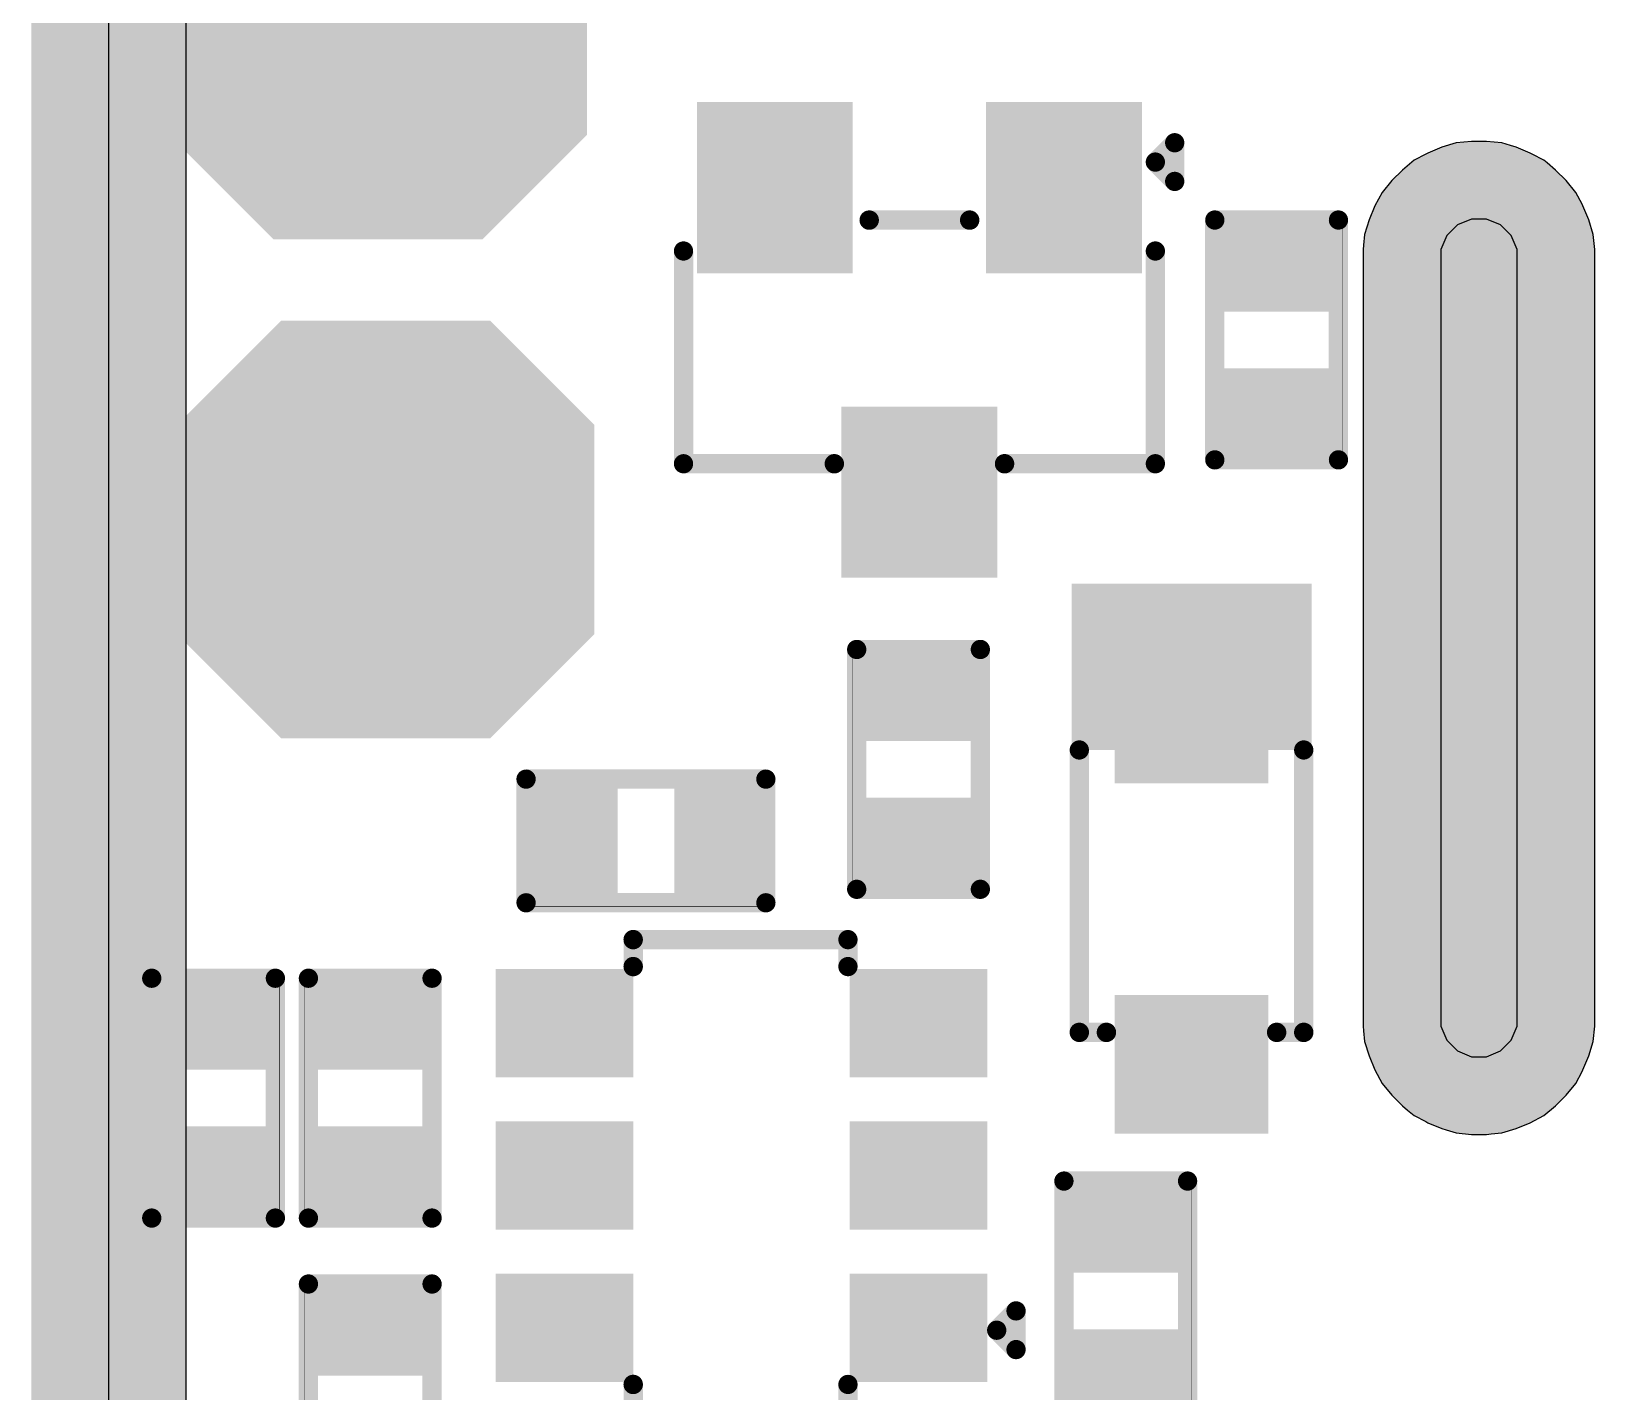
# Model space of a CAD drawing. Header units: inches. Extents: x -5 to 5450, y -4 to 5452.
# Drawn here: x 75.07 to 85.34, y 15.29 to 24.22 of the extents above; entities that cross this region are included whole.
import ezdxf

# ---------------------------------------------------------------- set-up
doc = ezdxf.new("R2010")
doc.units = ezdxf.units.IN
for name, color, linetype in [('Board_outline', 216, 'Continuous'), ('Bottom Layer', 5, 'Continuous'), ('Bottom Solder', 6, 'Continuous'), ('Dimensions', 6, 'Continuous'), ('Ground', 76, 'Continuous'), ('Multi-Layer', 9, 'Continuous'), ('Pad Holes', 156, 'Continuous'), ('Power', 16, 'Continuous'), ('Top Layer', 1, 'Continuous'), ('Top Overlay', 2, 'Continuous'), ('Top Paste', 8, 'Continuous'), ('Top Solder', 216, 'Continuous')]:
    doc.layers.add(name, color=color, linetype=linetype)

# ---------------------------------------------------------------- blocks, each defined once
blk = doc.blocks.new('R___0402_52')
at = {"layer": 'Top Layer'}
for points in [[(-0.699, -0.318), (-0.699, 0.318), (-0.241, 0.318), (-0.241, -0.318)], [(0.241, -0.318), (0.241, 0.318), (0.699, 0.318), (0.699, -0.318)]]:
    blk.add_hatch(color=1, dxfattribs=at).paths.add_polyline_path(points)
at = {"layer": 'Top Paste'}
for points in [[(-0.699, -0.318), (-0.699, 0.318), (-0.241, 0.318), (-0.241, -0.318)], [(0.241, -0.318), (0.241, 0.318), (0.699, 0.318), (0.699, -0.318)]]:
    blk.add_hatch(color=8, dxfattribs=at).paths.add_polyline_path(points)
at = {"layer": 'Top Solder'}
for points in [[(-0.754, -0.373), (-0.754, 0.373), (-0.186, 0.373), (-0.186, -0.373)], [(0.186, -0.373), (0.186, 0.373), (0.754, 0.373), (0.754, -0.373)]]:
    blk.add_hatch(color=216, dxfattribs=at).paths.add_polyline_path(points)
at = {"layer": 'Top Overlay'}
for points, const_width in [([(-0.787, 0.406), (0.787, 0.406)], 0.127), ([(-0.787, 0.406), (-0.787, -0.406)], 0.127), ([(0.787, 0.406), (0.787, -0.406)], 0.127), ([(-0.787, -0.406), (0.787, -0.406)], 0.127), ([(-0.813, -0.432), (0.813, -0.432)], 0.00323)]:
    blk.add_lwpolyline(points, dxfattribs=dict(at, const_width=const_width))
for points, const_width in [([(-0.819, 0.406, 1), (-0.756, 0.406, 1)], 0.0635), ([(-0.819, 0.406, 1), (-0.756, 0.406, 1)], 0.0635), ([(0.756, 0.406, 1), (0.819, 0.406, 1)], 0.0635), ([(0.756, 0.406, 1), (0.819, 0.406, 1)], 0.0635), ([(-0.819, -0.406, 1), (-0.756, -0.406, 1)], 0.0635), ([(-0.819, -0.406, 1), (-0.756, -0.406, 1)], 0.0635), ([(0.756, -0.406, 1), (0.819, -0.406, 1)], 0.0635), ([(0.756, -0.406, 1), (0.819, -0.406, 1)], 0.0635), ([(-0.814, -0.432, 1), (-0.812, -0.432, 1)], 0.00161), ([(0.812, -0.432, 1), (0.814, -0.432, 1)], 0.00161)]:
    blk.add_lwpolyline(points, format="xyb", close=True, dxfattribs=dict(at, const_width=const_width))
blk = doc.blocks.new('R___0402_58')
at = {"layer": 'Top Layer'}
for points in [[(-0.699, -0.318), (-0.699, 0.318), (-0.241, 0.318), (-0.241, -0.318)], [(0.241, -0.318), (0.241, 0.318), (0.699, 0.318), (0.699, -0.318)]]:
    blk.add_hatch(color=1, dxfattribs=at).paths.add_polyline_path(points)
at = {"layer": 'Top Paste'}
for points in [[(-0.699, -0.318), (-0.699, 0.318), (-0.241, 0.318), (-0.241, -0.318)], [(0.241, -0.318), (0.241, 0.318), (0.699, 0.318), (0.699, -0.318)]]:
    blk.add_hatch(color=8, dxfattribs=at).paths.add_polyline_path(points)
at = {"layer": 'Top Solder'}
for points in [[(-0.754, -0.373), (-0.754, 0.373), (-0.186, 0.373), (-0.186, -0.373)], [(0.186, -0.373), (0.186, 0.373), (0.754, 0.373), (0.754, -0.373)]]:
    blk.add_hatch(color=216, dxfattribs=at).paths.add_polyline_path(points)
at = {"layer": 'Top Overlay'}
for points, const_width in [([(-0.787, 0.406), (0.787, 0.406)], 0.127), ([(-0.787, 0.406), (-0.787, -0.406)], 0.127), ([(0.787, 0.406), (0.787, -0.406)], 0.127), ([(-0.787, -0.406), (0.787, -0.406)], 0.127), ([(-0.813, -0.432), (0.813, -0.432)], 0.00323)]:
    blk.add_lwpolyline(points, dxfattribs=dict(at, const_width=const_width))
for points, const_width in [([(-0.819, 0.406, 1), (-0.756, 0.406, 1)], 0.0635), ([(-0.819, 0.406, 1), (-0.756, 0.406, 1)], 0.0635), ([(0.756, 0.406, 1), (0.819, 0.406, 1)], 0.0635), ([(0.756, 0.406, 1), (0.819, 0.406, 1)], 0.0635), ([(-0.819, -0.406, 1), (-0.756, -0.406, 1)], 0.0635), ([(-0.819, -0.406, 1), (-0.756, -0.406, 1)], 0.0635), ([(0.756, -0.406, 1), (0.819, -0.406, 1)], 0.0635), ([(0.756, -0.406, 1), (0.819, -0.406, 1)], 0.0635), ([(-0.814, -0.432, 1), (-0.812, -0.432, 1)], 0.00161), ([(0.812, -0.432, 1), (0.814, -0.432, 1)], 0.00161)]:
    blk.add_lwpolyline(points, format="xyb", close=True, dxfattribs=dict(at, const_width=const_width))
blk = doc.blocks.new('R___0402_59')
at = {"layer": 'Top Layer'}
for points in [[(-0.699, -0.318), (-0.699, 0.318), (-0.241, 0.318), (-0.241, -0.318)], [(0.241, -0.318), (0.241, 0.318), (0.699, 0.318), (0.699, -0.318)]]:
    blk.add_hatch(color=1, dxfattribs=at).paths.add_polyline_path(points)
at = {"layer": 'Top Paste'}
for points in [[(-0.699, -0.318), (-0.699, 0.318), (-0.241, 0.318), (-0.241, -0.318)], [(0.241, -0.318), (0.241, 0.318), (0.699, 0.318), (0.699, -0.318)]]:
    blk.add_hatch(color=8, dxfattribs=at).paths.add_polyline_path(points)
at = {"layer": 'Top Solder'}
for points in [[(-0.754, -0.373), (-0.754, 0.373), (-0.186, 0.373), (-0.186, -0.373)], [(0.186, -0.373), (0.186, 0.373), (0.754, 0.373), (0.754, -0.373)]]:
    blk.add_hatch(color=216, dxfattribs=at).paths.add_polyline_path(points)
at = {"layer": 'Top Overlay'}
for points, const_width in [([(-0.787, 0.406), (0.787, 0.406)], 0.127), ([(-0.787, 0.406), (-0.787, -0.406)], 0.127), ([(0.787, 0.406), (0.787, -0.406)], 0.127), ([(-0.787, -0.406), (0.787, -0.406)], 0.127), ([(-0.813, -0.432), (0.813, -0.432)], 0.00323)]:
    blk.add_lwpolyline(points, dxfattribs=dict(at, const_width=const_width))
for points, const_width in [([(-0.819, 0.406, 1), (-0.756, 0.406, 1)], 0.0635), ([(-0.819, 0.406, 1), (-0.756, 0.406, 1)], 0.0635), ([(0.756, 0.406, 1), (0.819, 0.406, 1)], 0.0635), ([(0.756, 0.406, 1), (0.819, 0.406, 1)], 0.0635), ([(-0.819, -0.406, 1), (-0.756, -0.406, 1)], 0.0635), ([(-0.819, -0.406, 1), (-0.756, -0.406, 1)], 0.0635), ([(0.756, -0.406, 1), (0.819, -0.406, 1)], 0.0635), ([(0.756, -0.406, 1), (0.819, -0.406, 1)], 0.0635), ([(-0.814, -0.432, 1), (-0.812, -0.432, 1)], 0.00161), ([(0.812, -0.432, 1), (0.814, -0.432, 1)], 0.00161)]:
    blk.add_lwpolyline(points, format="xyb", close=True, dxfattribs=dict(at, const_width=const_width))
blk = doc.blocks.new('R___0402_61')
at = {"layer": 'Top Layer'}
for points in [[(-0.699, -0.318), (-0.699, 0.317), (-0.241, 0.317), (-0.241, -0.318)], [(0.241, -0.318), (0.241, 0.317), (0.699, 0.317), (0.699, -0.318)]]:
    blk.add_hatch(color=1, dxfattribs=at).paths.add_polyline_path(points)
at = {"layer": 'Top Paste'}
for points in [[(-0.699, -0.318), (-0.699, 0.317), (-0.241, 0.317), (-0.241, -0.318)], [(0.241, -0.318), (0.241, 0.317), (0.699, 0.317), (0.699, -0.318)]]:
    blk.add_hatch(color=8, dxfattribs=at).paths.add_polyline_path(points)
at = {"layer": 'Top Solder'}
for points in [[(-0.754, -0.373), (-0.754, 0.373), (-0.186, 0.373), (-0.186, -0.373)], [(0.186, -0.373), (0.186, 0.373), (0.754, 0.373), (0.754, -0.373)]]:
    blk.add_hatch(color=216, dxfattribs=at).paths.add_polyline_path(points)
at = {"layer": 'Top Overlay'}
for points, const_width in [([(0.787, 0.406), (-0.787, 0.406)], 0.127), ([(-0.787, -0.406), (-0.787, 0.406)], 0.127), ([(0.787, -0.406), (0.787, 0.406)], 0.127), ([(0.787, -0.406), (-0.787, -0.406)], 0.127), ([(0.813, -0.432), (-0.813, -0.432)], 0.00323)]:
    blk.add_lwpolyline(points, dxfattribs=dict(at, const_width=const_width))
for points, const_width in [([(-0.819, 0.406, 1), (-0.756, 0.406, 1)], 0.0635), ([(-0.819, 0.406, 1), (-0.756, 0.406, 1)], 0.0635), ([(0.756, 0.406, 1), (0.819, 0.406, 1)], 0.0635), ([(0.756, 0.406, 1), (0.819, 0.406, 1)], 0.0635), ([(-0.819, -0.406, 1), (-0.756, -0.406, 1)], 0.0635), ([(-0.819, -0.406, 1), (-0.756, -0.406, 1)], 0.0635), ([(0.756, -0.406, 1), (0.819, -0.406, 1)], 0.0635), ([(0.756, -0.406, 1), (0.819, -0.406, 1)], 0.0635), ([(-0.814, -0.432, 1), (-0.812, -0.432, 1)], 0.00161), ([(0.812, -0.432, 1), (0.814, -0.432, 1)], 0.00161)]:
    blk.add_lwpolyline(points, format="xyb", close=True, dxfattribs=dict(at, const_width=const_width))
blk = doc.blocks.new('R___0402_63')
at = {"layer": 'Top Layer'}
for points in [[(-0.699, -0.318), (-0.699, 0.317), (-0.241, 0.317), (-0.241, -0.318)], [(0.241, -0.318), (0.241, 0.317), (0.699, 0.317), (0.699, -0.318)]]:
    blk.add_hatch(color=1, dxfattribs=at).paths.add_polyline_path(points)
at = {"layer": 'Top Paste'}
for points in [[(-0.699, -0.318), (-0.699, 0.317), (-0.241, 0.317), (-0.241, -0.318)], [(0.241, -0.318), (0.241, 0.317), (0.699, 0.317), (0.699, -0.318)]]:
    blk.add_hatch(color=8, dxfattribs=at).paths.add_polyline_path(points)
at = {"layer": 'Top Solder'}
for points in [[(-0.754, -0.373), (-0.754, 0.373), (-0.186, 0.373), (-0.186, -0.373)], [(0.186, -0.373), (0.186, 0.373), (0.754, 0.373), (0.754, -0.373)]]:
    blk.add_hatch(color=216, dxfattribs=at).paths.add_polyline_path(points)
at = {"layer": 'Top Overlay'}
for points, const_width in [([(0.787, 0.406), (-0.787, 0.406)], 0.127), ([(-0.787, -0.406), (-0.787, 0.406)], 0.127), ([(0.787, -0.406), (0.787, 0.406)], 0.127), ([(0.787, -0.406), (-0.787, -0.406)], 0.127), ([(0.813, -0.432), (-0.813, -0.432)], 0.00323)]:
    blk.add_lwpolyline(points, dxfattribs=dict(at, const_width=const_width))
for points, const_width in [([(-0.819, 0.406, 1), (-0.756, 0.406, 1)], 0.0635), ([(-0.819, 0.406, 1), (-0.756, 0.406, 1)], 0.0635), ([(0.756, 0.406, 1), (0.819, 0.406, 1)], 0.0635), ([(0.756, 0.406, 1), (0.819, 0.406, 1)], 0.0635), ([(-0.819, -0.406, 1), (-0.756, -0.406, 1)], 0.0635), ([(-0.819, -0.406, 1), (-0.756, -0.406, 1)], 0.0635), ([(0.756, -0.406, 1), (0.819, -0.406, 1)], 0.0635), ([(0.756, -0.406, 1), (0.819, -0.406, 1)], 0.0635), ([(-0.814, -0.432, 1), (-0.812, -0.432, 1)], 0.00161), ([(0.812, -0.432, 1), (0.814, -0.432, 1)], 0.00161)]:
    blk.add_lwpolyline(points, format="xyb", close=True, dxfattribs=dict(at, const_width=const_width))
blk = doc.blocks.new('R___0402_64')
at = {"layer": 'Top Layer'}
for points in [[(-0.699, -0.318), (-0.699, 0.318), (-0.241, 0.318), (-0.241, -0.318)], [(0.241, -0.318), (0.241, 0.318), (0.699, 0.318), (0.699, -0.318)]]:
    blk.add_hatch(color=1, dxfattribs=at).paths.add_polyline_path(points)
at = {"layer": 'Top Paste'}
for points in [[(-0.699, -0.318), (-0.699, 0.318), (-0.241, 0.318), (-0.241, -0.318)], [(0.241, -0.318), (0.241, 0.318), (0.699, 0.318), (0.699, -0.318)]]:
    blk.add_hatch(color=8, dxfattribs=at).paths.add_polyline_path(points)
at = {"layer": 'Top Solder'}
for points in [[(-0.754, -0.373), (-0.754, 0.373), (-0.186, 0.373), (-0.186, -0.373)], [(0.186, -0.373), (0.186, 0.373), (0.754, 0.373), (0.754, -0.373)]]:
    blk.add_hatch(color=216, dxfattribs=at).paths.add_polyline_path(points)
at = {"layer": 'Top Overlay'}
for points, const_width in [([(-0.787, 0.406), (0.787, 0.406)], 0.127), ([(-0.787, -0.406), (-0.787, 0.406)], 0.127), ([(0.787, -0.406), (0.787, 0.406)], 0.127), ([(-0.787, -0.406), (0.787, -0.406)], 0.127), ([(-0.813, -0.432), (0.813, -0.432)], 0.00323)]:
    blk.add_lwpolyline(points, dxfattribs=dict(at, const_width=const_width))
for points, const_width in [([(-0.819, 0.406, 1), (-0.756, 0.406, 1)], 0.0635), ([(-0.819, 0.406, 1), (-0.756, 0.406, 1)], 0.0635), ([(0.756, 0.406, 1), (0.819, 0.406, 1)], 0.0635), ([(0.756, 0.406, 1), (0.819, 0.406, 1)], 0.0635), ([(-0.819, -0.406, 1), (-0.756, -0.406, 1)], 0.0635), ([(-0.819, -0.406, 1), (-0.756, -0.406, 1)], 0.0635), ([(0.756, -0.406, 1), (0.819, -0.406, 1)], 0.0635), ([(0.756, -0.406, 1), (0.819, -0.406, 1)], 0.0635), ([(-0.814, -0.432, 1), (-0.812, -0.432, 1)], 0.00161), ([(0.812, -0.432, 1), (0.814, -0.432, 1)], 0.00161)]:
    blk.add_lwpolyline(points, format="xyb", close=True, dxfattribs=dict(at, const_width=const_width))
blk = doc.blocks.new('R___0402_83')
at = {"layer": 'Top Layer'}
for points in [[(-0.699, -0.318), (-0.699, 0.317), (-0.241, 0.317), (-0.241, -0.318)], [(0.241, -0.318), (0.241, 0.317), (0.699, 0.317), (0.699, -0.318)]]:
    blk.add_hatch(color=1, dxfattribs=at).paths.add_polyline_path(points)
at = {"layer": 'Top Paste'}
for points in [[(-0.699, -0.318), (-0.699, 0.317), (-0.241, 0.317), (-0.241, -0.318)], [(0.241, -0.318), (0.241, 0.317), (0.699, 0.317), (0.699, -0.318)]]:
    blk.add_hatch(color=8, dxfattribs=at).paths.add_polyline_path(points)
at = {"layer": 'Top Solder'}
for points in [[(-0.754, -0.373), (-0.754, 0.373), (-0.186, 0.373), (-0.186, -0.373)], [(0.186, -0.373), (0.186, 0.373), (0.754, 0.373), (0.754, -0.373)]]:
    blk.add_hatch(color=216, dxfattribs=at).paths.add_polyline_path(points)
at = {"layer": 'Top Overlay'}
for points, const_width in [([(0.787, 0.406), (-0.787, 0.406)], 0.127), ([(-0.787, -0.406), (-0.787, 0.406)], 0.127), ([(0.787, -0.406), (0.787, 0.406)], 0.127), ([(0.787, -0.406), (-0.787, -0.406)], 0.127), ([(0.813, -0.432), (-0.813, -0.432)], 0.00323)]:
    blk.add_lwpolyline(points, dxfattribs=dict(at, const_width=const_width))
for points, const_width in [([(-0.819, 0.406, 1), (-0.756, 0.406, 1)], 0.0635), ([(-0.819, 0.406, 1), (-0.756, 0.406, 1)], 0.0635), ([(0.756, 0.406, 1), (0.819, 0.406, 1)], 0.0635), ([(0.756, 0.406, 1), (0.819, 0.406, 1)], 0.0635), ([(-0.819, -0.406, 1), (-0.756, -0.406, 1)], 0.0635), ([(-0.819, -0.406, 1), (-0.756, -0.406, 1)], 0.0635), ([(0.756, -0.406, 1), (0.819, -0.406, 1)], 0.0635), ([(0.756, -0.406, 1), (0.819, -0.406, 1)], 0.0635), ([(-0.814, -0.432, 1), (-0.812, -0.432, 1)], 0.00161), ([(0.812, -0.432, 1), (0.814, -0.432, 1)], 0.00161)]:
    blk.add_lwpolyline(points, format="xyb", close=True, dxfattribs=dict(at, const_width=const_width))
blk = doc.blocks.new('SOT_23_94')
at = {"layer": 'Top Layer'}
for points in [[(-0.41, 1.46), (0.41, 1.46), (0.41, 0.54), (-0.41, 0.54)], [(-1.36, -0.54), (-0.54, -0.54), (-0.54, -1.46), (-1.36, -1.46)], [(0.54, -0.54), (1.36, -0.54), (1.36, -1.46), (0.54, -1.46)]]:
    blk.add_hatch(color=1, dxfattribs=at).paths.add_polyline_path(points)
at = {"layer": 'Top Paste'}
for points in [[(-0.41, 1.46), (0.41, 1.46), (0.41, 0.54), (-0.41, 0.54)], [(-1.36, -0.54), (-0.54, -0.54), (-0.54, -1.46), (-1.36, -1.46)], [(0.54, -0.54), (1.36, -0.54), (1.36, -1.46), (0.54, -1.46)]]:
    blk.add_hatch(color=8, dxfattribs=at).paths.add_polyline_path(points)
at = {"layer": 'Top Solder'}
for points in [[(-0.512, 1.562), (0.512, 1.562), (0.512, 0.438), (-0.512, 0.438)], [(-1.462, -0.438), (-0.438, -0.438), (-0.438, -1.562), (-1.462, -1.562)], [(0.438, -0.438), (1.462, -0.438), (1.462, -1.562), (0.438, -1.562)]]:
    blk.add_hatch(color=216, dxfattribs=at).paths.add_polyline_path(points)
at = {"layer": 'Top Overlay', "const_width": 0.127}
for points in [[(-1.549, 0.813), (-1.549, -0.584)], [(-0.559, 0.813), (-1.549, 0.813)], [(1.549, 0.813), (0.559, 0.813)], [(1.549, 0.813), (1.549, -0.584)], [(0.33, -0.787), (-0.33, -0.787)], [(-1.549, -1.168), (-1.676, -1.041)], [(-1.676, -1.041), (-1.676, -1.295)], [(-1.549, -1.168), (-1.676, -1.295)]]:
    blk.add_lwpolyline(points, dxfattribs=at)
at = {"layer": 'Top Overlay', "const_width": 0.0635}
for points in [[(-1.581, 0.813, 1), (-1.518, 0.813, 1)], [(-1.581, 0.813, 1), (-1.518, 0.813, 1)], [(-0.591, 0.813, 1), (-0.527, 0.813, 1)], [(0.527, 0.813, 1), (0.591, 0.813, 1)], [(1.518, 0.813, 1), (1.581, 0.813, 1)], [(1.518, 0.813, 1), (1.581, 0.813, 1)], [(-1.581, -0.584, 1), (-1.518, -0.584, 1)], [(1.518, -0.584, 1), (1.581, -0.584, 1)], [(-0.362, -0.787, 1), (-0.298, -0.787, 1)], [(0.298, -0.787, 1), (0.362, -0.787, 1)], [(-1.708, -1.041, 1), (-1.645, -1.041, 1)], [(-1.708, -1.041, 1), (-1.645, -1.041, 1)], [(-1.581, -1.168, 1), (-1.518, -1.168, 1)], [(-1.581, -1.168, 1), (-1.518, -1.168, 1)], [(-1.708, -1.295, 1), (-1.645, -1.295, 1)], [(-1.708, -1.295, 1), (-1.645, -1.295, 1)]]:
    blk.add_lwpolyline(points, format="xyb", close=True, dxfattribs=at)
blk = doc.blocks.new('6_TSOP__99')
at = {"layer": 'Top Layer'}
for points in [[(-0.813, 1.255), (-0.813, 0.747), (-1.512, 0.747), (-1.512, 1.255)], [(1.512, 1.255), (1.512, 0.747), (0.813, 0.747), (0.813, 1.255)], [(-0.813, 0.254), (-0.813, -0.254), (-1.512, -0.254), (-1.512, 0.254)], [(1.512, 0.254), (1.512, -0.254), (0.813, -0.254), (0.813, 0.254)], [(-0.813, -0.747), (-0.813, -1.255), (-1.512, -1.255), (-1.512, -0.747)], [(1.512, -0.747), (1.512, -1.255), (0.813, -1.255), (0.813, -0.747)]]:
    blk.add_hatch(color=1, dxfattribs=at).paths.add_polyline_path(points)
at = {"layer": 'Top Paste'}
for points in [[(-0.813, 1.255), (-0.813, 0.747), (-1.512, 0.747), (-1.512, 1.255)], [(1.512, 1.255), (1.512, 0.747), (0.813, 0.747), (0.813, 1.255)], [(-0.813, 0.254), (-0.813, -0.254), (-1.512, -0.254), (-1.512, 0.254)], [(1.512, 0.254), (1.512, -0.254), (0.813, -0.254), (0.813, 0.254)], [(-0.813, -0.747), (-0.813, -1.255), (-1.512, -1.255), (-1.512, -0.747)], [(1.512, -0.747), (1.512, -1.255), (0.813, -1.255), (0.813, -0.747)]]:
    blk.add_hatch(color=8, dxfattribs=at).paths.add_polyline_path(points)
at = {"layer": 'Top Solder'}
for points in [[(-0.711, 1.357), (-0.711, 0.645), (-1.614, 0.645), (-1.614, 1.357)], [(1.614, 1.357), (1.614, 0.645), (0.711, 0.645), (0.711, 1.357)], [(-0.711, 0.356), (-0.711, -0.356), (-1.614, -0.356), (-1.614, 0.356)], [(1.614, 0.356), (1.614, -0.356), (0.711, -0.356), (0.711, 0.356)], [(-0.711, -0.645), (-0.711, -1.357), (-1.614, -1.357), (-1.614, -0.645)], [(1.614, -0.645), (1.614, -1.357), (0.711, -1.357), (0.711, -0.645)]]:
    blk.add_hatch(color=216, dxfattribs=at).paths.add_polyline_path(points)
at = {"layer": 'Top Overlay', "const_width": 0.127}
for points in [[(0.711, 1.549), (-0.7, 1.549)], [(-0.7, 1.549), (-0.7, 1.372)], [(0.711, 1.549), (0.711, 1.372)], [(-1.803, 1.143), (-1.803, 0.889)], [(-1.676, 1.016), (-1.803, 1.143)], [(-1.676, 1.016), (-1.803, 0.889)], [(-0.7, -1.372), (-0.7, -1.549)], [(0.711, -1.372), (0.711, -1.549)], [(0.711, -1.549), (-0.7, -1.549)]]:
    blk.add_lwpolyline(points, dxfattribs=at)
at = {"layer": 'Top Overlay', "const_width": 0.0635}
for points in [[(-0.731, 1.549, 1), (-0.668, 1.549, 1)], [(-0.731, 1.549, 1), (-0.668, 1.549, 1)], [(0.679, 1.549, 1), (0.743, 1.549, 1)], [(0.679, 1.549, 1), (0.743, 1.549, 1)], [(-0.731, 1.372, 1), (-0.668, 1.372, 1)], [(0.679, 1.372, 1), (0.743, 1.372, 1)], [(-1.835, 1.143, 1), (-1.772, 1.143, 1)], [(-1.835, 1.143, 1), (-1.772, 1.143, 1)], [(-1.708, 1.016, 1), (-1.645, 1.016, 1)], [(-1.708, 1.016, 1), (-1.645, 1.016, 1)], [(-1.835, 0.889, 1), (-1.772, 0.889, 1)], [(-1.835, 0.889, 1), (-1.772, 0.889, 1)], [(-0.731, -1.372, 1), (-0.668, -1.372, 1)], [(0.679, -1.372, 1), (0.743, -1.372, 1)], [(-0.731, -1.549, 1), (-0.668, -1.549, 1)], [(-0.731, -1.549, 1), (-0.668, -1.549, 1)], [(0.679, -1.549, 1), (0.743, -1.549, 1)], [(0.679, -1.549, 1), (0.743, -1.549, 1)]]:
    blk.add_lwpolyline(points, format="xyb", close=True, dxfattribs=at)
blk = doc.blocks.new('W_______2_54_1_0_101')
at = {"layer": 'Bottom Layer'}
blk.add_hatch(color=5, dxfattribs=at).paths.add_polyline_path([(0.635, 1.27), (-0.635, 1.27), (-1.27, 0.635), (-1.27, -0.635), (-0.635, -1.27), (0.635, -1.27), (1.27, -0.635), (1.27, 0.635)])
at = {"layer": 'Bottom Solder'}
blk.add_hatch(color=6, dxfattribs=at).paths.add_polyline_path([(0.6858, 1.3716), (-0.6858, 1.3716), (-1.3716, 0.6858), (-1.3716, -0.6858), (-0.6858, -1.3716), (0.6858, -1.3716), (1.3716, -0.6858), (1.3716, 0.6858)])
at = {"layer": 'Ground'}
h = blk.add_hatch(color=76, dxfattribs=at)
edge = h.paths.add_edge_path()
edge.add_arc((0, 0), 1.016, 0, 360)
at = {"layer": 'Multi-Layer'}
blk.add_hatch(color=9, dxfattribs=at).paths.add_polyline_path([(0.635, 1.27), (-0.635, 1.27), (-1.27, 0.635), (-1.27, -0.635), (-0.635, -1.27), (0.635, -1.27), (1.27, -0.635), (1.27, 0.635)])
at = {"layer": 'Pad Holes'}
h = blk.add_hatch(color=7, dxfattribs=at)
edge = h.paths.add_edge_path()
edge.add_arc((0, 0), 0.508, 0, 360)
at = {"layer": 'Power'}
h = blk.add_hatch(color=16, dxfattribs=at)
edge = h.paths.add_edge_path()
edge.add_arc((0, 0), 1.016, 0, 360)
at = {"layer": 'Top Layer'}
blk.add_hatch(color=1, dxfattribs=at).paths.add_polyline_path([(0.635, 1.27), (-0.635, 1.27), (-1.27, 0.635), (-1.27, -0.635), (-0.635, -1.27), (0.635, -1.27), (1.27, -0.635), (1.27, 0.635)])
at = {"layer": 'Top Solder'}
blk.add_hatch(color=216, dxfattribs=at).paths.add_polyline_path([(0.6858, 1.3716), (-0.6858, 1.3716), (-1.3716, 0.6858), (-1.3716, -0.6858), (-0.6858, -1.3716), (0.6858, -1.3716), (1.3716, -0.6858), (1.3716, 0.6858)])
blk = doc.blocks.new('W_______2_54_1_0_102')
at = {"layer": 'Bottom Layer'}
blk.add_hatch(color=5, dxfattribs=at).paths.add_polyline_path([(0.635, 1.27), (-0.635, 1.27), (-1.27, 0.635), (-1.27, -0.635), (-0.635, -1.27), (0.635, -1.27), (1.27, -0.635), (1.27, 0.635)])
at = {"layer": 'Bottom Solder'}
blk.add_hatch(color=6, dxfattribs=at).paths.add_polyline_path([(0.6858, 1.3716), (-0.6858, 1.3716), (-1.3716, 0.6858), (-1.3716, -0.6858), (-0.6858, -1.3716), (0.6858, -1.3716), (1.3716, -0.6858), (1.3716, 0.6858)])
at = {"layer": 'Ground'}
h = blk.add_hatch(color=76, dxfattribs=at)
edge = h.paths.add_edge_path()
edge.add_arc((0, 0), 1.016, 0, 360)
at = {"layer": 'Multi-Layer'}
blk.add_hatch(color=9, dxfattribs=at).paths.add_polyline_path([(0.635, 1.27), (-0.635, 1.27), (-1.27, 0.635), (-1.27, -0.635), (-0.635, -1.27), (0.635, -1.27), (1.27, -0.635), (1.27, 0.635)])
at = {"layer": 'Pad Holes'}
h = blk.add_hatch(color=7, dxfattribs=at)
edge = h.paths.add_edge_path()
edge.add_arc((0, 0), 0.508, 0, 360)
at = {"layer": 'Power'}
h = blk.add_hatch(color=16, dxfattribs=at)
edge = h.paths.add_edge_path()
edge.add_arc((0, 0), 1.016, 0, 360)
at = {"layer": 'Top Layer'}
blk.add_hatch(color=1, dxfattribs=at).paths.add_polyline_path([(0.635, 1.27), (-0.635, 1.27), (-1.27, 0.635), (-1.27, -0.635), (-0.635, -1.27), (0.635, -1.27), (1.27, -0.635), (1.27, 0.635)])
at = {"layer": 'Top Solder'}
blk.add_hatch(color=216, dxfattribs=at).paths.add_polyline_path([(0.6858, 1.3716), (-0.6858, 1.3716), (-1.3716, 0.6858), (-1.3716, -0.6858), (-0.6858, -1.3716), (0.6858, -1.3716), (1.3716, -0.6858), (1.3716, 0.6858)])
blk = doc.blocks.new('SOD_323_164')
at = {"layer": 'Top Layer'}
for points in [[(-0.75, -0.45), (-1.55, -0.45), (-1.55, 0.45), (-0.75, 0.45)], [(1.55, -0.45), (0.75, -0.45), (0.75, 0.45), (1.55, 0.45)]]:
    blk.add_hatch(color=1, dxfattribs=at).paths.add_polyline_path(points)
at = {"layer": 'Top Overlay'}
for points in [[(-2.007, 0.483), (-0.915, 0.483), (-0.915, 0.788), (-2.007, 0.788)], [(-2.007, -0.508), (-1.575, -0.508), (-1.575, 0.508), (-2.007, 0.508)], [(-2.007, -0.787), (-0.915, -0.787), (-0.915, -0.482), (-2.007, -0.482)]]:
    blk.add_hatch(color=2, dxfattribs=at).paths.add_polyline_path(points)
at = {"layer": 'Top Paste'}
for points in [[(-0.75, -0.45), (-1.55, -0.45), (-1.55, 0.45), (-0.75, 0.45)], [(1.55, -0.45), (0.75, -0.45), (0.75, 0.45), (1.55, 0.45)]]:
    blk.add_hatch(color=8, dxfattribs=at).paths.add_polyline_path(points)
at = {"layer": 'Top Solder'}
for points in [[(-0.695, -0.505), (-1.605, -0.505), (-1.605, 0.505), (-0.695, 0.505)], [(1.605, -0.505), (0.695, -0.505), (0.695, 0.505), (1.605, 0.505)]]:
    blk.add_hatch(color=216, dxfattribs=at).paths.add_polyline_path(points)
at = {"layer": 'Top Overlay', "const_width": 0.127}
for points in [[(0.94, 0.737), (-0.914, 0.737)], [(0.94, 0.559), (0.94, 0.737)], [(0.94, -0.737), (0.94, -0.559)], [(0.94, -0.737), (-0.914, -0.737)]]:
    blk.add_lwpolyline(points, dxfattribs=at)
at = {"layer": 'Top Overlay', "const_width": 0.0635}
for points in [[(-0.946, 0.737, 1), (-0.883, 0.737, 1)], [(0.908, 0.737, 1), (0.972, 0.737, 1)], [(0.908, 0.737, 1), (0.972, 0.737, 1)], [(0.908, 0.559, 1), (0.972, 0.559, 1)], [(0.908, -0.559, 1), (0.972, -0.559, 1)], [(-0.946, -0.737, 1), (-0.883, -0.737, 1)], [(0.908, -0.737, 1), (0.972, -0.737, 1)], [(0.908, -0.737, 1), (0.972, -0.737, 1)]]:
    blk.add_lwpolyline(points, format="xyb", close=True, dxfattribs=at)

msp = doc.modelspace()

# ---------------------------------------------------------------- linework, layer by layer
at = {"layer": 'Board_outline', "const_width": 0.254}
for points in [[(75.58, 14.749), (75.58, 25.726)], [(84.33, 17.737), (84.33, 22.737)], [(84.83, 17.737), (84.83, 22.737)]]:
    msp.add_lwpolyline(points, dxfattribs=at)
for points in [[(84.33, 22.737, -1), (84.83, 22.737)], [(84.83, 17.737, -1), (84.33, 17.737)]]:
    msp.add_lwpolyline(points, format="xyb", dxfattribs=at)
at = {"layer": 'Board_outline', "const_width": 0.127}
for points in [[(84.266, 22.737, 1), (84.393, 22.737, 1)], [(84.266, 22.737, 1), (84.393, 22.737, 1)], [(84.766, 22.737, 1), (84.893, 22.737, 1)], [(84.766, 22.737, 1), (84.893, 22.737, 1)], [(84.266, 17.737, 1), (84.393, 17.737, 1)], [(84.266, 17.737, 1), (84.393, 17.737, 1)], [(84.766, 17.737, 1), (84.893, 17.737, 1)], [(84.766, 17.737, 1), (84.893, 17.737, 1)]]:
    msp.add_lwpolyline(points, format="xyb", close=True, dxfattribs=at)
at = {"layer": 'Dimensions'}
msp.add_line((75.58, 25.726), (75.58, 14.749), dxfattribs=at)
at = {"layer": 'Ground'}
for p, q in [((76.09, 14.749), (76.09, 25.726)), ((84.231, 23.415), (84.154, 23.374)), ((84.243, 23.421), (84.231, 23.415)), ((84.335, 23.459), (84.243, 23.421)), ((84.243, 23.421), (84.243, 23.421)), ((84.243, 23.421), (84.243, 23.421)), ((84.243, 23.421), (84.243, 23.421)), ((84.43, 23.488), (84.335, 23.459)), ((84.53, 23.498), (84.43, 23.488)), ((84.629, 23.498), (84.53, 23.498)), ((84.53, 23.498), (84.53, 23.498)), ((84.53, 23.498), (84.53, 23.498)), ((84.729, 23.488), (84.629, 23.498)), ((84.629, 23.498), (84.629, 23.498)), ((84.629, 23.498), (84.629, 23.498)), ((84.787, 23.47), (84.729, 23.488)), ((84.825, 23.459), (84.787, 23.47)), ((84.917, 23.421), (84.825, 23.459)), ((84.825, 23.459), (84.825, 23.459)), ((84.825, 23.459), (84.825, 23.459)), ((84.93, 23.414), (84.917, 23.421)), ((84.917, 23.421), (84.917, 23.421)), ((84.917, 23.421), (84.917, 23.421)), ((84.917, 23.421), (84.917, 23.421)), ((85.005, 23.374), (84.93, 23.414)), ((84.077, 23.31), (84.007, 23.24)), ((84.154, 23.374), (84.077, 23.31)), ((85.027, 23.356), (85.005, 23.374)), ((85.005, 23.374), (85.005, 23.374)), ((85.005, 23.374), (85.005, 23.374)), ((85.082, 23.31), (85.027, 23.356)), ((85.153, 23.24), (85.082, 23.31)), ((84.007, 23.24), (83.943, 23.162)), ((85.216, 23.162), (85.153, 23.24)), ((83.943, 23.162), (83.896, 23.074)), ((85.257, 23.086), (85.216, 23.162)), ((83.896, 23.074), (83.858, 22.982)), ((83.896, 23.074), (83.896, 23.074)), ((83.896, 23.074), (83.896, 23.074)), ((85.263, 23.074), (85.257, 23.086)), ((85.301, 22.982), (85.263, 23.074)), ((85.263, 23.074), (85.263, 23.074)), ((85.263, 23.074), (85.263, 23.074)), ((85.263, 23.074), (85.263, 23.074)), ((83.858, 22.982), (83.829, 22.887)), ((85.33, 22.887), (85.301, 22.982)), ((83.822, 22.816), (83.819, 22.787)), ((83.829, 22.887), (83.822, 22.816)), ((85.34, 22.787), (85.33, 22.887)), ((83.819, 22.787), (83.819, 22.737)), ((83.819, 22.737), (83.819, 17.737)), ((85.34, 22.737), (85.34, 22.787)), ((85.34, 22.787), (85.34, 22.787)), ((85.34, 22.787), (85.34, 22.787)), ((85.34, 17.737), (85.34, 22.737)), ((83.819, 17.737), (83.819, 17.687)), ((83.819, 17.687), (83.822, 17.658)), ((85.33, 17.588), (85.34, 17.687)), ((85.34, 17.687), (85.34, 17.737)), ((85.34, 17.687), (85.34, 17.687)), ((85.34, 17.687), (85.34, 17.687)), ((83.822, 17.658), (83.829, 17.588)), ((83.829, 17.588), (83.858, 17.492)), ((85.301, 17.492), (85.33, 17.588)), ((83.858, 17.492), (83.896, 17.4)), ((85.263, 17.4), (85.301, 17.492)), ((83.896, 17.4), (83.896, 17.4)), ((83.896, 17.4), (83.896, 17.4)), ((83.896, 17.4), (83.943, 17.312)), ((85.216, 17.312), (85.257, 17.389)), ((85.257, 17.389), (85.263, 17.4)), ((85.263, 17.4), (85.263, 17.4)), ((85.263, 17.4), (85.263, 17.4)), ((85.263, 17.4), (85.263, 17.4)), ((83.943, 17.312), (84.007, 17.235)), ((85.153, 17.235), (85.216, 17.312)), ((84.007, 17.235), (84.077, 17.164)), ((84.077, 17.164), (84.077, 17.164)), ((84.077, 17.164), (84.077, 17.164)), ((84.077, 17.164), (84.111, 17.137)), ((85.005, 17.101), (85.082, 17.164)), ((85.082, 17.164), (85.153, 17.235)), ((84.111, 17.137), (84.154, 17.101)), ((84.154, 17.101), (84.154, 17.101)), ((84.154, 17.101), (84.154, 17.101)), ((84.154, 17.101), (84.23, 17.061)), ((84.23, 17.061), (84.243, 17.054)), ((84.243, 17.054), (84.243, 17.054)), ((84.243, 17.054), (84.243, 17.054)), ((84.243, 17.054), (84.335, 17.016)), ((84.825, 17.016), (84.917, 17.054)), ((84.917, 17.054), (85.005, 17.101)), ((84.917, 17.054), (84.917, 17.054)), ((84.917, 17.054), (84.917, 17.054)), ((84.335, 17.016), (84.364, 17.007)), ((84.364, 17.007), (84.43, 16.987)), ((84.43, 16.987), (84.53, 16.977)), ((84.53, 16.977), (84.629, 16.977)), ((84.629, 16.977), (84.659, 16.98)), ((84.659, 16.98), (84.729, 16.987)), ((84.729, 16.987), (84.825, 17.016))]:
    msp.add_line(p, q, dxfattribs=at)
at = {"layer": 'Ground', "const_width": 1.016}
for points in [[(75.58, 14.749), (75.58, 25.726)], [(84.368, 22.879), (84.438, 22.949)], [(84.438, 22.949), (84.53, 22.987)], [(84.53, 22.987), (84.629, 22.987)], [(84.629, 22.987), (84.721, 22.949)], [(84.721, 22.949), (84.792, 22.879)], [(84.33, 22.787), (84.368, 22.879)], [(84.792, 22.879), (84.83, 22.787)], [(84.33, 22.737), (84.33, 22.787)], [(84.33, 17.737), (84.33, 22.737)], [(84.83, 22.737), (84.83, 22.787)], [(84.83, 17.737), (84.83, 22.737)], [(84.33, 17.687), (84.33, 17.737)], [(84.33, 17.687), (84.368, 17.596)], [(84.792, 17.596), (84.83, 17.687)], [(84.83, 17.687), (84.83, 17.737)], [(84.368, 17.596), (84.438, 17.525)], [(84.721, 17.525), (84.792, 17.596)], [(84.438, 17.525), (84.53, 17.487)], [(84.53, 17.487), (84.629, 17.487)], [(84.629, 17.487), (84.721, 17.525)]]:
    msp.add_lwpolyline(points, dxfattribs=at)
at = {"layer": 'Ground', "const_width": 0.508}
for points in [[(84.184, 22.949, 1), (84.692, 22.949, 1)], [(84.184, 22.949, 1), (84.692, 22.949, 1)], [(84.276, 22.987, 1), (84.784, 22.987, 1)], [(84.276, 22.987, 1), (84.784, 22.987, 1)], [(84.375, 22.987, 1), (84.883, 22.987, 1)], [(84.375, 22.987, 1), (84.883, 22.987, 1)], [(84.467, 22.949, 1), (84.975, 22.949, 1)], [(84.467, 22.949, 1), (84.975, 22.949, 1)], [(84.114, 22.879, 1), (84.622, 22.879, 1)], [(84.114, 22.879, 1), (84.622, 22.879, 1)], [(84.538, 22.879, 1), (85.046, 22.879, 1)], [(84.538, 22.879, 1), (85.046, 22.879, 1)], [(84.076, 22.787, 1), (84.584, 22.787, 1)], [(84.076, 22.787, 1), (84.584, 22.787, 1)], [(84.076, 22.737, 1), (84.584, 22.737, 1)], [(84.076, 22.737, 1), (84.584, 22.737, 1)], [(84.576, 22.787, 1), (85.084, 22.787, 1)], [(84.576, 22.787, 1), (85.084, 22.787, 1)], [(84.576, 22.737, 1), (85.084, 22.737, 1)], [(84.576, 22.737, 1), (85.084, 22.737, 1)], [(84.076, 17.737, 1), (84.584, 17.737, 1)], [(84.076, 17.737, 1), (84.584, 17.737, 1)], [(84.076, 17.687, 1), (84.584, 17.687, 1)], [(84.076, 17.687, 1), (84.584, 17.687, 1)], [(84.576, 17.737, 1), (85.084, 17.737, 1)], [(84.576, 17.737, 1), (85.084, 17.737, 1)], [(84.576, 17.687, 1), (85.084, 17.687, 1)], [(84.576, 17.687, 1), (85.084, 17.687, 1)], [(84.114, 17.596, 1), (84.622, 17.596, 1)], [(84.114, 17.596, 1), (84.622, 17.596, 1)], [(84.538, 17.596, 1), (85.046, 17.596, 1)], [(84.538, 17.596, 1), (85.046, 17.596, 1)], [(84.184, 17.525, 1), (84.692, 17.525, 1)], [(84.184, 17.525, 1), (84.692, 17.525, 1)], [(84.276, 17.487, 1), (84.784, 17.487, 1)], [(84.276, 17.487, 1), (84.784, 17.487, 1)], [(84.375, 17.487, 1), (84.883, 17.487, 1)], [(84.375, 17.487, 1), (84.883, 17.487, 1)], [(84.467, 17.525, 1), (84.975, 17.525, 1)], [(84.467, 17.525, 1), (84.975, 17.525, 1)]]:
    msp.add_lwpolyline(points, format="xyb", close=True, dxfattribs=at)
at = {"layer": 'Multi-Layer'}
for p, q in [((75.58, 25.726), (75.58, 14.749)), ((84.438, 22.949), (84.368, 22.879)), ((84.53, 22.987), (84.438, 22.949)), ((84.629, 22.987), (84.53, 22.987)), ((84.721, 22.949), (84.629, 22.987)), ((84.792, 22.879), (84.721, 22.949)), ((84.368, 22.879), (84.33, 22.787)), ((84.83, 22.787), (84.792, 22.879)), ((84.33, 22.787), (84.33, 22.737)), ((84.33, 22.737), (84.33, 17.737)), ((84.33, 22.737), (84.33, 22.737)), ((84.83, 22.737), (84.83, 22.787)), ((84.83, 17.737), (84.83, 22.737)), ((84.33, 17.737), (84.33, 17.687)), ((84.33, 17.687), (84.368, 17.596)), ((84.792, 17.596), (84.83, 17.687)), ((84.83, 17.687), (84.83, 17.737)), ((84.83, 17.737), (84.83, 17.737)), ((84.368, 17.596), (84.438, 17.525)), ((84.721, 17.525), (84.792, 17.596)), ((84.438, 17.525), (84.53, 17.487)), ((84.53, 17.487), (84.629, 17.487)), ((84.629, 17.487), (84.721, 17.525))]:
    msp.add_line(p, q, dxfattribs=at)
at = {"layer": 'Power'}
for p, q in [((76.09, 14.749), (76.09, 25.726)), ((84.231, 23.415), (84.154, 23.374)), ((84.243, 23.421), (84.231, 23.415)), ((84.335, 23.459), (84.243, 23.421)), ((84.243, 23.421), (84.243, 23.421)), ((84.243, 23.421), (84.243, 23.421)), ((84.243, 23.421), (84.243, 23.421)), ((84.43, 23.488), (84.335, 23.459)), ((84.53, 23.498), (84.43, 23.488)), ((84.629, 23.498), (84.53, 23.498)), ((84.53, 23.498), (84.53, 23.498)), ((84.53, 23.498), (84.53, 23.498)), ((84.729, 23.488), (84.629, 23.498)), ((84.629, 23.498), (84.629, 23.498)), ((84.629, 23.498), (84.629, 23.498)), ((84.787, 23.47), (84.729, 23.488)), ((84.825, 23.459), (84.787, 23.47)), ((84.917, 23.421), (84.825, 23.459)), ((84.825, 23.459), (84.825, 23.459)), ((84.825, 23.459), (84.825, 23.459)), ((84.93, 23.414), (84.917, 23.421)), ((84.917, 23.421), (84.917, 23.421)), ((84.917, 23.421), (84.917, 23.421)), ((84.917, 23.421), (84.917, 23.421)), ((85.005, 23.374), (84.93, 23.414)), ((84.077, 23.31), (84.007, 23.24)), ((84.154, 23.374), (84.077, 23.31)), ((85.027, 23.356), (85.005, 23.374)), ((85.005, 23.374), (85.005, 23.374)), ((85.005, 23.374), (85.005, 23.374)), ((85.082, 23.31), (85.027, 23.356)), ((85.153, 23.24), (85.082, 23.31)), ((84.007, 23.24), (83.943, 23.162)), ((85.216, 23.162), (85.153, 23.24)), ((83.943, 23.162), (83.896, 23.074)), ((85.257, 23.086), (85.216, 23.162)), ((83.896, 23.074), (83.858, 22.982)), ((83.896, 23.074), (83.896, 23.074)), ((83.896, 23.074), (83.896, 23.074)), ((85.263, 23.074), (85.257, 23.086)), ((85.301, 22.982), (85.263, 23.074)), ((85.263, 23.074), (85.263, 23.074)), ((85.263, 23.074), (85.263, 23.074)), ((85.263, 23.074), (85.263, 23.074)), ((83.858, 22.982), (83.829, 22.887)), ((85.33, 22.887), (85.301, 22.982)), ((83.822, 22.816), (83.819, 22.787)), ((83.829, 22.887), (83.822, 22.816)), ((85.34, 22.787), (85.33, 22.887)), ((83.819, 22.787), (83.819, 22.737)), ((83.819, 22.737), (83.819, 17.737)), ((85.34, 22.737), (85.34, 22.787)), ((85.34, 22.787), (85.34, 22.787)), ((85.34, 22.787), (85.34, 22.787)), ((85.34, 17.737), (85.34, 22.737)), ((83.819, 17.737), (83.819, 17.687)), ((83.819, 17.687), (83.822, 17.658)), ((85.33, 17.588), (85.34, 17.687)), ((85.34, 17.687), (85.34, 17.737)), ((85.34, 17.687), (85.34, 17.687)), ((85.34, 17.687), (85.34, 17.687)), ((83.822, 17.658), (83.829, 17.588)), ((83.829, 17.588), (83.858, 17.492)), ((85.301, 17.492), (85.33, 17.588)), ((83.858, 17.492), (83.896, 17.4)), ((85.263, 17.4), (85.301, 17.492)), ((83.896, 17.4), (83.896, 17.4)), ((83.896, 17.4), (83.896, 17.4)), ((83.896, 17.4), (83.943, 17.312)), ((85.216, 17.312), (85.257, 17.389)), ((85.257, 17.389), (85.263, 17.4)), ((85.263, 17.4), (85.263, 17.4)), ((85.263, 17.4), (85.263, 17.4)), ((85.263, 17.4), (85.263, 17.4)), ((83.943, 17.312), (84.007, 17.235)), ((85.153, 17.235), (85.216, 17.312)), ((84.007, 17.235), (84.077, 17.164)), ((84.077, 17.164), (84.077, 17.164)), ((84.077, 17.164), (84.077, 17.164)), ((84.077, 17.164), (84.111, 17.137)), ((85.005, 17.101), (85.082, 17.164)), ((85.082, 17.164), (85.153, 17.235)), ((84.111, 17.137), (84.154, 17.101)), ((84.154, 17.101), (84.154, 17.101)), ((84.154, 17.101), (84.154, 17.101)), ((84.154, 17.101), (84.23, 17.061)), ((84.23, 17.061), (84.243, 17.054)), ((84.243, 17.054), (84.243, 17.054)), ((84.243, 17.054), (84.243, 17.054)), ((84.243, 17.054), (84.335, 17.016)), ((84.825, 17.016), (84.917, 17.054)), ((84.917, 17.054), (85.005, 17.101)), ((84.917, 17.054), (84.917, 17.054)), ((84.917, 17.054), (84.917, 17.054)), ((84.335, 17.016), (84.364, 17.007)), ((84.364, 17.007), (84.43, 16.987)), ((84.43, 16.987), (84.53, 16.977)), ((84.53, 16.977), (84.629, 16.977)), ((84.629, 16.977), (84.659, 16.98)), ((84.659, 16.98), (84.729, 16.987)), ((84.729, 16.987), (84.825, 17.016))]:
    msp.add_line(p, q, dxfattribs=at)
at = {"layer": 'Power', "const_width": 1.016}
for points in [[(75.58, 14.749), (75.58, 25.726)], [(84.368, 22.879), (84.438, 22.949)], [(84.438, 22.949), (84.53, 22.987)], [(84.53, 22.987), (84.629, 22.987)], [(84.629, 22.987), (84.721, 22.949)], [(84.721, 22.949), (84.792, 22.879)], [(84.33, 22.787), (84.368, 22.879)], [(84.792, 22.879), (84.83, 22.787)], [(84.33, 22.737), (84.33, 22.787)], [(84.33, 17.737), (84.33, 22.737)], [(84.83, 22.737), (84.83, 22.787)], [(84.83, 17.737), (84.83, 22.737)], [(84.33, 17.687), (84.33, 17.737)], [(84.33, 17.687), (84.368, 17.596)], [(84.792, 17.596), (84.83, 17.687)], [(84.83, 17.687), (84.83, 17.737)], [(84.368, 17.596), (84.438, 17.525)], [(84.721, 17.525), (84.792, 17.596)], [(84.438, 17.525), (84.53, 17.487)], [(84.53, 17.487), (84.629, 17.487)], [(84.629, 17.487), (84.721, 17.525)]]:
    msp.add_lwpolyline(points, dxfattribs=at)
at = {"layer": 'Power', "const_width": 0.508}
for points in [[(84.184, 22.949, 1), (84.692, 22.949, 1)], [(84.184, 22.949, 1), (84.692, 22.949, 1)], [(84.276, 22.987, 1), (84.784, 22.987, 1)], [(84.276, 22.987, 1), (84.784, 22.987, 1)], [(84.375, 22.987, 1), (84.883, 22.987, 1)], [(84.375, 22.987, 1), (84.883, 22.987, 1)], [(84.467, 22.949, 1), (84.975, 22.949, 1)], [(84.467, 22.949, 1), (84.975, 22.949, 1)], [(84.114, 22.879, 1), (84.622, 22.879, 1)], [(84.114, 22.879, 1), (84.622, 22.879, 1)], [(84.538, 22.879, 1), (85.046, 22.879, 1)], [(84.538, 22.879, 1), (85.046, 22.879, 1)], [(84.076, 22.787, 1), (84.584, 22.787, 1)], [(84.076, 22.787, 1), (84.584, 22.787, 1)], [(84.076, 22.737, 1), (84.584, 22.737, 1)], [(84.076, 22.737, 1), (84.584, 22.737, 1)], [(84.576, 22.787, 1), (85.084, 22.787, 1)], [(84.576, 22.787, 1), (85.084, 22.787, 1)], [(84.576, 22.737, 1), (85.084, 22.737, 1)], [(84.576, 22.737, 1), (85.084, 22.737, 1)], [(84.076, 17.737, 1), (84.584, 17.737, 1)], [(84.076, 17.737, 1), (84.584, 17.737, 1)], [(84.076, 17.687, 1), (84.584, 17.687, 1)], [(84.076, 17.687, 1), (84.584, 17.687, 1)], [(84.576, 17.737, 1), (85.084, 17.737, 1)], [(84.576, 17.737, 1), (85.084, 17.737, 1)], [(84.576, 17.687, 1), (85.084, 17.687, 1)], [(84.576, 17.687, 1), (85.084, 17.687, 1)], [(84.114, 17.596, 1), (84.622, 17.596, 1)], [(84.114, 17.596, 1), (84.622, 17.596, 1)], [(84.538, 17.596, 1), (85.046, 17.596, 1)], [(84.538, 17.596, 1), (85.046, 17.596, 1)], [(84.184, 17.525, 1), (84.692, 17.525, 1)], [(84.184, 17.525, 1), (84.692, 17.525, 1)], [(84.276, 17.487, 1), (84.784, 17.487, 1)], [(84.276, 17.487, 1), (84.784, 17.487, 1)], [(84.375, 17.487, 1), (84.883, 17.487, 1)], [(84.375, 17.487, 1), (84.883, 17.487, 1)], [(84.467, 17.525, 1), (84.975, 17.525, 1)], [(84.467, 17.525, 1), (84.975, 17.525, 1)]]:
    msp.add_lwpolyline(points, format="xyb", close=True, dxfattribs=at)

# ---------------------------------------------------------------- block references
for name, p in [('W_______2_54_1_0_101', (77.349, 24.226)), ('W_______2_54_1_0_102', (77.399, 20.949)), ('R___0402_64', (79.109, 18.904))]:
    msp.add_blockref(name, p)
for name, p, rotation in [('SOT_23_94', (80.905, 22.194), 180), ('R___0402_58', (83.251, 22.194), 90), ('SOD_323_164', (82.692, 18.587), 270), ('R___0402_83', (80.899, 19.374), 270), ('6_TSOP__99', (79.736, 16.707), 180), ('R___0402_52', (76.269, 17.215), 90), ('R___0402_61', (77.298, 17.215), 270), ('R___0402_59', (82.26, 15.883), 90), ('R___0402_63', (77.298, 15.207), 270)]:
    msp.add_blockref(name, p, dxfattribs=dict(rotation=rotation))

doc.saveas('drawing.dxf')
